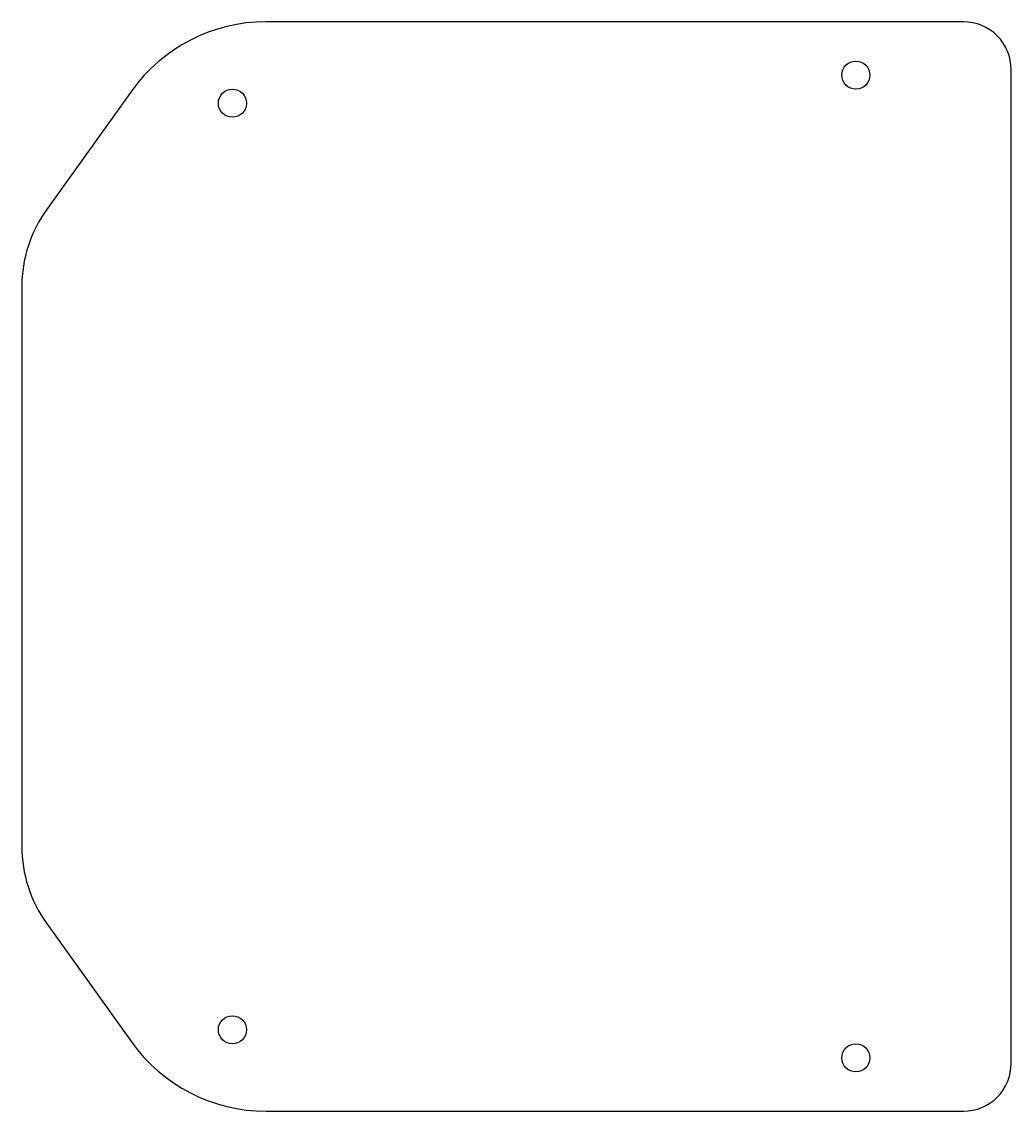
# Model space of a CAD drawing. Header units: millimetres. Extents: x -377 to -25, y -194 to 194.
import ezdxf

# ---------------------------------------------------------------- set-up
doc = ezdxf.new("R2010")
doc.units = ezdxf.units.MM
doc.layers.add('HOLES', color=1, linetype='Continuous')
doc.layers.add('PROFILES', color=5, linetype='Continuous')

msp = doc.modelspace()

# ---------------------------------------------------------------- linework, layer by layer
at = {"layer": 'HOLES'}
for centre in [(-80.03, 175), (-302.03, 165), (-302.03, -165), (-80.03, -175)]:
    msp.add_circle(centre, 5, dxfattribs=at)
at = {"layer": 'PROFILES'}
msp.add_lwpolyline([(-377.03, -99.65, 0.15643), (-368.26, -126.99), (-337.99, -169.33, 0.242096), (-290.03, -194), (-41.71, -194, 0.414214), (-24.71, -177), (-24.71, 177, 0.414214), (-41.71, 194), (-290.03, 194, 0.242096), (-337.99, 169.33), (-368.26, 126.99, 0.15643), (-377.03, 99.65)], format="xyb", close=True, dxfattribs=at)

doc.saveas('drawing.dxf')
